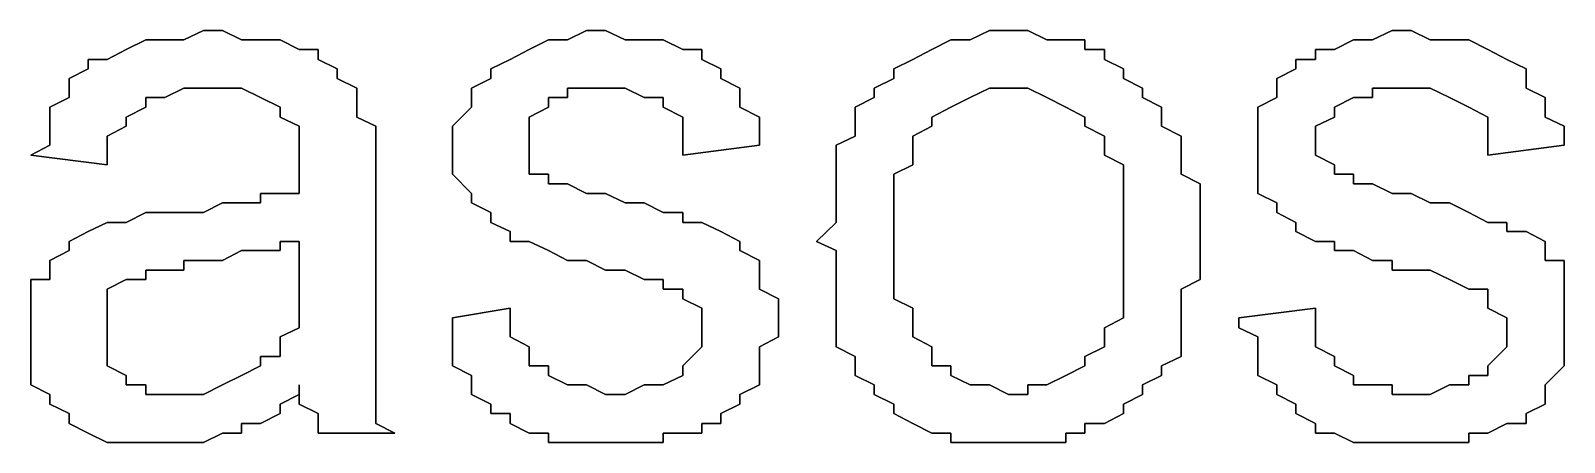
# Model space of a CAD drawing. Header units: metres. Extents: x 2.9 to 42.8, y 1.7 to 28.7.
# Drawn here: x 37.3768 to 37.659, y 18.5579 to 18.6337 of the extents above; entities that cross this region are included whole.
import ezdxf

# ---------------------------------------------------------------- set-up
doc = ezdxf.new("R2010")
doc.units = ezdxf.units.M
doc.layers.add('GRIS', color=8, linetype='Continuous')

msp = doc.modelspace()

# ---------------------------------------------------------------- linework, layer by layer
at = {"layer": 'GRIS', "lineweight": -3}
for points in [[(37.4086, 18.6337), (37.405, 18.632), (37.4086, 18.6337)], [(37.4121, 18.6337), (37.4086, 18.6337), (37.4121, 18.6337)], [(37.4156, 18.632), (37.4121, 18.6337), (37.4156, 18.632)], [(37.4791, 18.6337), (37.4756, 18.632), (37.4791, 18.6337)], [(37.4826, 18.6337), (37.4791, 18.6337), (37.4826, 18.6337)], [(37.4862, 18.632), (37.4826, 18.6337), (37.4862, 18.632)], [(37.5532, 18.6337), (37.5497, 18.632), (37.5532, 18.6337)], [(37.5567, 18.6337), (37.5532, 18.6337), (37.5567, 18.6337)], [(37.5603, 18.6337), (37.5567, 18.6337), (37.5603, 18.6337)], [(37.5638, 18.632), (37.5603, 18.6337), (37.5638, 18.632)], [(37.6273, 18.6337), (37.6237, 18.632), (37.6273, 18.6337)], [(37.6308, 18.6337), (37.6273, 18.6337), (37.6308, 18.6337)], [(37.6343, 18.632), (37.6308, 18.6337), (37.6343, 18.632)], [(37.398, 18.632), (37.3944, 18.6302), (37.398, 18.632)], [(37.4015, 18.632), (37.398, 18.632), (37.4015, 18.632)], [(37.405, 18.632), (37.4015, 18.632), (37.405, 18.632)], [(37.4191, 18.632), (37.4156, 18.632), (37.4191, 18.632)], [(37.4227, 18.632), (37.4191, 18.632), (37.4227, 18.632)], [(37.4262, 18.6302), (37.4227, 18.632), (37.4262, 18.6302)], [(37.4721, 18.632), (37.4685, 18.6302), (37.4721, 18.632)], [(37.4756, 18.632), (37.4721, 18.632), (37.4756, 18.632)], [(37.4897, 18.632), (37.4862, 18.632), (37.4897, 18.632)], [(37.4932, 18.632), (37.4897, 18.632), (37.4932, 18.632)], [(37.4968, 18.6302), (37.4932, 18.632), (37.4968, 18.6302)], [(37.5461, 18.632), (37.5426, 18.6302), (37.5461, 18.632)], [(37.5497, 18.632), (37.5461, 18.632), (37.5497, 18.632)], [(37.5673, 18.632), (37.5638, 18.632), (37.5673, 18.632)], [(37.5708, 18.632), (37.5673, 18.632), (37.5708, 18.632)], [(37.5708, 18.6302), (37.5708, 18.632), (37.5708, 18.6302)], [(37.6202, 18.632), (37.6167, 18.6302), (37.6202, 18.632)], [(37.6237, 18.632), (37.6202, 18.632), (37.6237, 18.632)], [(37.6379, 18.632), (37.6343, 18.632), (37.6379, 18.632)], [(37.6414, 18.632), (37.6379, 18.632), (37.6414, 18.632)], [(37.6449, 18.6302), (37.6414, 18.632), (37.6449, 18.6302)], [(37.3909, 18.6284), (37.3874, 18.6284), (37.3909, 18.6284)], [(37.3874, 18.6284), (37.3874, 18.6267), (37.3874, 18.6284)], [(37.3944, 18.6302), (37.3909, 18.6284), (37.3944, 18.6302)], [(37.4297, 18.6302), (37.4262, 18.6302), (37.4297, 18.6302)], [(37.4297, 18.6284), (37.4297, 18.6302), (37.4297, 18.6284)], [(37.4332, 18.6267), (37.4297, 18.6284), (37.4332, 18.6267)], [(37.465, 18.6284), (37.4615, 18.6267), (37.465, 18.6284)], [(37.4685, 18.6302), (37.465, 18.6284), (37.4685, 18.6302)], [(37.5003, 18.6302), (37.4968, 18.6302), (37.5003, 18.6302)], [(37.5003, 18.6284), (37.5003, 18.6302), (37.5003, 18.6284)], [(37.5038, 18.6267), (37.5003, 18.6284), (37.5038, 18.6267)], [(37.5391, 18.6284), (37.5356, 18.6267), (37.5391, 18.6284)], [(37.5426, 18.6302), (37.5391, 18.6284), (37.5426, 18.6302)], [(37.5744, 18.6302), (37.5708, 18.6302), (37.5744, 18.6302)], [(37.5744, 18.6284), (37.5744, 18.6302), (37.5744, 18.6284)], [(37.5779, 18.6267), (37.5744, 18.6284), (37.5779, 18.6267)], [(37.6132, 18.6284), (37.6096, 18.6284), (37.6132, 18.6284)], [(37.6096, 18.6284), (37.6096, 18.6267), (37.6096, 18.6284)], [(37.6167, 18.6302), (37.6132, 18.6302), (37.6167, 18.6302)], [(37.6132, 18.6302), (37.6132, 18.6284), (37.6132, 18.6302)], [(37.6484, 18.6284), (37.6449, 18.6302), (37.6484, 18.6284)], [(37.652, 18.6267), (37.6484, 18.6284), (37.652, 18.6267)], [(37.3874, 18.6267), (37.3839, 18.6249), (37.3874, 18.6267)], [(37.4332, 18.6249), (37.4332, 18.6267), (37.4332, 18.6249)], [(37.4615, 18.6267), (37.4615, 18.6249), (37.4615, 18.6267)], [(37.5038, 18.6249), (37.5038, 18.6267), (37.5038, 18.6249)], [(37.5356, 18.6267), (37.5356, 18.6249), (37.5356, 18.6267)], [(37.5779, 18.6249), (37.5779, 18.6267), (37.5779, 18.6249)], [(37.6096, 18.6267), (37.6061, 18.6249), (37.6096, 18.6267)], [(37.652, 18.6249), (37.652, 18.6267), (37.652, 18.6249)], [(37.3839, 18.6249), (37.3839, 18.6231), (37.3839, 18.6249)], [(37.3839, 18.6231), (37.3839, 18.6214), (37.3839, 18.6231)], [(37.4015, 18.6214), (37.405, 18.6231), (37.4015, 18.6214)], [(37.405, 18.6231), (37.4086, 18.6231), (37.405, 18.6231)], [(37.4086, 18.6231), (37.4121, 18.6231), (37.4086, 18.6231)], [(37.4121, 18.6231), (37.4156, 18.6231), (37.4121, 18.6231)], [(37.4156, 18.6231), (37.4191, 18.6214), (37.4156, 18.6231)], [(37.4368, 18.6231), (37.4332, 18.6249), (37.4368, 18.6231)], [(37.4368, 18.6214), (37.4368, 18.6231), (37.4368, 18.6214)], [(37.4615, 18.6249), (37.4579, 18.6231), (37.4615, 18.6249)], [(37.4579, 18.6231), (37.4579, 18.6214), (37.4579, 18.6231)], [(37.4756, 18.6214), (37.4756, 18.6231), (37.4756, 18.6214)], [(37.4756, 18.6231), (37.4791, 18.6231), (37.4756, 18.6231)], [(37.4791, 18.6231), (37.4826, 18.6231), (37.4791, 18.6231)], [(37.4826, 18.6231), (37.4862, 18.6231), (37.4826, 18.6231)], [(37.4862, 18.6231), (37.4897, 18.6214), (37.4862, 18.6231)], [(37.5073, 18.6231), (37.5038, 18.6249), (37.5073, 18.6231)], [(37.5073, 18.6214), (37.5073, 18.6231), (37.5073, 18.6214)], [(37.5356, 18.6249), (37.532, 18.6231), (37.5356, 18.6249)], [(37.532, 18.6231), (37.532, 18.6214), (37.532, 18.6231)], [(37.5497, 18.6214), (37.5532, 18.6231), (37.5497, 18.6214)], [(37.5532, 18.6231), (37.5567, 18.6231), (37.5532, 18.6231)], [(37.5567, 18.6231), (37.5603, 18.6231), (37.5567, 18.6231)], [(37.5603, 18.6231), (37.5638, 18.6214), (37.5603, 18.6231)], [(37.5814, 18.6231), (37.5779, 18.6249), (37.5814, 18.6231)], [(37.5814, 18.6214), (37.5814, 18.6231), (37.5814, 18.6214)], [(37.6061, 18.6249), (37.6061, 18.6231), (37.6061, 18.6249)], [(37.6061, 18.6231), (37.6061, 18.6214), (37.6061, 18.6231)], [(37.6237, 18.6214), (37.6237, 18.6231), (37.6237, 18.6214)], [(37.6237, 18.6231), (37.6273, 18.6231), (37.6237, 18.6231)], [(37.6273, 18.6231), (37.6308, 18.6231), (37.6273, 18.6231)], [(37.6308, 18.6231), (37.6343, 18.6231), (37.6308, 18.6231)], [(37.6343, 18.6231), (37.6379, 18.6214), (37.6343, 18.6231)], [(37.652, 18.6231), (37.652, 18.6249), (37.652, 18.6231)], [(37.6555, 18.6214), (37.652, 18.6231), (37.6555, 18.6214)], [(37.3839, 18.6214), (37.3803, 18.6196), (37.3839, 18.6214)], [(37.3803, 18.6196), (37.3803, 18.6178), (37.3803, 18.6196)], [(37.3944, 18.6178), (37.398, 18.6196), (37.3944, 18.6178)], [(37.398, 18.6196), (37.398, 18.6214), (37.398, 18.6196)], [(37.398, 18.6214), (37.4015, 18.6214), (37.398, 18.6214)], [(37.4191, 18.6214), (37.4227, 18.6196), (37.4191, 18.6214)], [(37.4227, 18.6196), (37.4227, 18.6178), (37.4227, 18.6196)], [(37.4368, 18.6196), (37.4368, 18.6214), (37.4368, 18.6196)], [(37.4368, 18.6178), (37.4368, 18.6196), (37.4368, 18.6178)], [(37.4579, 18.6196), (37.4544, 18.6161), (37.4579, 18.6196)], [(37.4579, 18.6214), (37.4579, 18.6196), (37.4579, 18.6214)], [(37.4685, 18.6178), (37.4721, 18.6196), (37.4685, 18.6178)], [(37.4721, 18.6196), (37.4721, 18.6214), (37.4721, 18.6196)], [(37.4721, 18.6214), (37.4756, 18.6214), (37.4721, 18.6214)], [(37.4897, 18.6214), (37.4932, 18.6214), (37.4897, 18.6214)], [(37.4932, 18.6214), (37.4932, 18.6196), (37.4932, 18.6214)], [(37.4932, 18.6196), (37.4968, 18.6178), (37.4932, 18.6196)], [(37.5073, 18.6196), (37.5073, 18.6214), (37.5073, 18.6196)], [(37.5109, 18.6178), (37.5073, 18.6196), (37.5109, 18.6178)], [(37.532, 18.6214), (37.5285, 18.6196), (37.532, 18.6214)], [(37.5285, 18.6196), (37.5285, 18.6178), (37.5285, 18.6196)], [(37.5426, 18.6178), (37.5461, 18.6196), (37.5426, 18.6178)], [(37.5461, 18.6196), (37.5497, 18.6214), (37.5461, 18.6196)], [(37.5638, 18.6214), (37.5673, 18.6196), (37.5638, 18.6214)], [(37.5673, 18.6196), (37.5708, 18.6178), (37.5673, 18.6196)], [(37.5849, 18.6196), (37.5814, 18.6214), (37.5849, 18.6196)], [(37.5849, 18.6178), (37.5849, 18.6196), (37.5849, 18.6178)], [(37.6061, 18.6214), (37.6026, 18.6196), (37.6061, 18.6214)], [(37.6026, 18.6196), (37.6026, 18.6161), (37.6026, 18.6196)], [(37.6167, 18.6196), (37.6202, 18.6214), (37.6167, 18.6196)], [(37.6167, 18.6178), (37.6167, 18.6196), (37.6167, 18.6178)], [(37.6202, 18.6214), (37.6237, 18.6214), (37.6202, 18.6214)], [(37.6379, 18.6214), (37.6414, 18.6196), (37.6379, 18.6214)], [(37.6414, 18.6196), (37.6449, 18.6178), (37.6414, 18.6196)], [(37.6555, 18.6196), (37.6555, 18.6214), (37.6555, 18.6196)], [(37.6555, 18.6178), (37.6555, 18.6196), (37.6555, 18.6178)], [(37.3803, 18.6178), (37.3803, 18.6161), (37.3803, 18.6178)], [(37.3944, 18.6161), (37.3944, 18.6178), (37.3944, 18.6161)], [(37.4227, 18.6178), (37.4262, 18.6161), (37.4227, 18.6178)], [(37.4403, 18.6161), (37.4368, 18.6178), (37.4403, 18.6161)], [(37.4685, 18.6161), (37.4685, 18.6178), (37.4685, 18.6161)], [(37.4968, 18.6178), (37.4968, 18.6161), (37.4968, 18.6178)], [(37.5109, 18.6161), (37.5109, 18.6178), (37.5109, 18.6161)], [(37.5285, 18.6178), (37.5285, 18.6161), (37.5285, 18.6178)], [(37.5426, 18.6161), (37.5426, 18.6178), (37.5426, 18.6161)], [(37.5708, 18.6178), (37.5708, 18.6161), (37.5708, 18.6178)], [(37.5849, 18.6161), (37.5849, 18.6178), (37.5849, 18.6161)], [(37.6132, 18.6161), (37.6167, 18.6178), (37.6132, 18.6161)], [(37.6449, 18.6178), (37.6449, 18.6161), (37.6449, 18.6178)], [(37.659, 18.6161), (37.6555, 18.6178), (37.659, 18.6161)], [(37.3803, 18.6161), (37.3803, 18.6126), (37.3803, 18.6161)], [(37.3909, 18.6143), (37.3944, 18.6161), (37.3909, 18.6143)], [(37.3909, 18.6126), (37.3909, 18.6143), (37.3909, 18.6126)], [(37.4262, 18.6161), (37.4262, 18.6143), (37.4262, 18.6161)], [(37.4262, 18.6143), (37.4262, 18.6108), (37.4262, 18.6143)], [(37.4403, 18.6126), (37.4403, 18.6161), (37.4403, 18.6126)], [(37.4544, 18.6161), (37.4544, 18.6143), (37.4544, 18.6161)], [(37.4544, 18.6143), (37.4544, 18.6126), (37.4544, 18.6143)], [(37.4685, 18.6143), (37.4685, 18.6161), (37.4685, 18.6143)], [(37.4685, 18.6108), (37.4685, 18.6143), (37.4685, 18.6108)], [(37.4968, 18.6161), (37.4968, 18.6143), (37.4968, 18.6161)], [(37.4968, 18.6143), (37.4968, 18.6108), (37.4968, 18.6143)], [(37.5109, 18.6126), (37.5109, 18.6161), (37.5109, 18.6126)], [(37.5285, 18.6143), (37.525, 18.6126), (37.5285, 18.6143)], [(37.5285, 18.6161), (37.5285, 18.6143), (37.5285, 18.6161)], [(37.5391, 18.6143), (37.5426, 18.6161), (37.5391, 18.6143)], [(37.5391, 18.6126), (37.5391, 18.6143), (37.5391, 18.6126)], [(37.5708, 18.6161), (37.5744, 18.6143), (37.5708, 18.6161)], [(37.5744, 18.6143), (37.5744, 18.6126), (37.5744, 18.6143)], [(37.5885, 18.6143), (37.5849, 18.6161), (37.5885, 18.6143)], [(37.5885, 18.6126), (37.5885, 18.6143), (37.5885, 18.6126)], [(37.6026, 18.6161), (37.6026, 18.6143), (37.6026, 18.6161)], [(37.6026, 18.6143), (37.6026, 18.6126), (37.6026, 18.6143)], [(37.6132, 18.6143), (37.6132, 18.6161), (37.6132, 18.6143)], [(37.6132, 18.6108), (37.6132, 18.6143), (37.6132, 18.6108)], [(37.6449, 18.6161), (37.6449, 18.6143), (37.6449, 18.6161)], [(37.6449, 18.6143), (37.6449, 18.6108), (37.6449, 18.6143)], [(37.659, 18.6126), (37.659, 18.6161), (37.659, 18.6126)], [(37.3803, 18.6126), (37.3768, 18.6108), (37.3803, 18.6126)], [(37.3909, 18.6108), (37.3909, 18.6126), (37.3909, 18.6108)], [(37.4403, 18.6108), (37.4403, 18.6126), (37.4403, 18.6108)], [(37.4544, 18.6126), (37.4544, 18.6108), (37.4544, 18.6126)], [(37.4968, 18.6108), (37.5109, 18.6126), (37.4968, 18.6108)], [(37.525, 18.6126), (37.525, 18.6108), (37.525, 18.6126)], [(37.5391, 18.6108), (37.5391, 18.6126), (37.5391, 18.6108)], [(37.5744, 18.6126), (37.5744, 18.6108), (37.5744, 18.6126)], [(37.5885, 18.609), (37.5885, 18.6126), (37.5885, 18.609)], [(37.6026, 18.6126), (37.6026, 18.6108), (37.6026, 18.6126)], [(37.6449, 18.6108), (37.659, 18.6126), (37.6449, 18.6108)], [(37.3768, 18.6108), (37.3909, 18.609), (37.3768, 18.6108)], [(37.3909, 18.609), (37.3909, 18.6108), (37.3909, 18.609)], [(37.4262, 18.6108), (37.4262, 18.6073), (37.4262, 18.6108)], [(37.4403, 18.6073), (37.4403, 18.6108), (37.4403, 18.6073)], [(37.4544, 18.6108), (37.4544, 18.609), (37.4544, 18.6108)], [(37.4544, 18.609), (37.4544, 18.6073), (37.4544, 18.609)], [(37.4685, 18.609), (37.4685, 18.6108), (37.4685, 18.609)], [(37.4685, 18.6073), (37.4685, 18.609), (37.4685, 18.6073)], [(37.525, 18.6108), (37.525, 18.609), (37.525, 18.6108)], [(37.525, 18.609), (37.525, 18.6055), (37.525, 18.609)], [(37.5356, 18.6073), (37.5391, 18.609), (37.5356, 18.6073)], [(37.5391, 18.609), (37.5391, 18.6108), (37.5391, 18.609)], [(37.5744, 18.6108), (37.5779, 18.609), (37.5744, 18.6108)], [(37.5779, 18.609), (37.5779, 18.6055), (37.5779, 18.609)], [(37.5885, 18.6073), (37.5885, 18.609), (37.5885, 18.6073)], [(37.6026, 18.6108), (37.6026, 18.609), (37.6026, 18.6108)], [(37.6026, 18.609), (37.6026, 18.6073), (37.6026, 18.609)], [(37.6167, 18.609), (37.6132, 18.6108), (37.6167, 18.609)], [(37.6167, 18.6073), (37.6167, 18.609), (37.6167, 18.6073)], [(37.4262, 18.6073), (37.4262, 18.6055), (37.4262, 18.6073)], [(37.4262, 18.6055), (37.4262, 18.6037), (37.4262, 18.6055)], [(37.4403, 18.6055), (37.4403, 18.6073), (37.4403, 18.6055)], [(37.4403, 18.5896), (37.4403, 18.6055), (37.4403, 18.5896)], [(37.4544, 18.6073), (37.4579, 18.6037), (37.4544, 18.6073)], [(37.4721, 18.6073), (37.4685, 18.6073), (37.4721, 18.6073)], [(37.4721, 18.6055), (37.4721, 18.6073), (37.4721, 18.6055)], [(37.4756, 18.6055), (37.4721, 18.6055), (37.4756, 18.6055)], [(37.4791, 18.6037), (37.4756, 18.6055), (37.4791, 18.6037)], [(37.525, 18.6055), (37.525, 18.6037), (37.525, 18.6055)], [(37.5356, 18.6037), (37.5356, 18.6073), (37.5356, 18.6037)], [(37.5779, 18.6055), (37.5779, 18.6037), (37.5779, 18.6055)], [(37.592, 18.6055), (37.5885, 18.6073), (37.592, 18.6055)], [(37.592, 18.602), (37.592, 18.6055), (37.592, 18.602)], [(37.6026, 18.6073), (37.6026, 18.6037), (37.6026, 18.6073)], [(37.6202, 18.6073), (37.6167, 18.6073), (37.6202, 18.6073)], [(37.6202, 18.6055), (37.6202, 18.6073), (37.6202, 18.6055)], [(37.6237, 18.6055), (37.6202, 18.6055), (37.6237, 18.6055)], [(37.6273, 18.6037), (37.6237, 18.6055), (37.6273, 18.6037)], [(37.4227, 18.6037), (37.4191, 18.6037), (37.4227, 18.6037)], [(37.4191, 18.6037), (37.4191, 18.602), (37.4191, 18.6037)], [(37.4262, 18.6037), (37.4227, 18.6037), (37.4262, 18.6037)], [(37.4579, 18.6037), (37.4579, 18.602), (37.4579, 18.6037)], [(37.4826, 18.6037), (37.4791, 18.6037), (37.4826, 18.6037)], [(37.4862, 18.602), (37.4826, 18.6037), (37.4862, 18.602)], [(37.525, 18.6037), (37.525, 18.6002), (37.525, 18.6037)], [(37.5356, 18.602), (37.5356, 18.6037), (37.5356, 18.602)], [(37.5779, 18.6037), (37.5779, 18.602), (37.5779, 18.6037)], [(37.6026, 18.6037), (37.6061, 18.602), (37.6026, 18.6037)], [(37.6308, 18.6037), (37.6273, 18.6037), (37.6308, 18.6037)], [(37.6343, 18.602), (37.6308, 18.6037), (37.6343, 18.602)], [(37.398, 18.6002), (37.3944, 18.5984), (37.398, 18.6002)], [(37.4015, 18.6002), (37.398, 18.6002), (37.4015, 18.6002)], [(37.405, 18.6002), (37.4015, 18.6002), (37.405, 18.6002)], [(37.4086, 18.6002), (37.405, 18.6002), (37.4086, 18.6002)], [(37.4121, 18.602), (37.4086, 18.6002), (37.4121, 18.602)], [(37.4156, 18.602), (37.4121, 18.602), (37.4156, 18.602)], [(37.4191, 18.602), (37.4156, 18.602), (37.4191, 18.602)], [(37.4579, 18.602), (37.4615, 18.6002), (37.4579, 18.602)], [(37.4615, 18.6002), (37.4615, 18.5984), (37.4615, 18.6002)], [(37.4897, 18.602), (37.4862, 18.602), (37.4897, 18.602)], [(37.4932, 18.6002), (37.4897, 18.602), (37.4932, 18.6002)], [(37.4968, 18.6002), (37.4932, 18.6002), (37.4968, 18.6002)], [(37.4968, 18.5984), (37.4968, 18.6002), (37.4968, 18.5984)], [(37.525, 18.6002), (37.525, 18.5984), (37.525, 18.6002)], [(37.5356, 18.5984), (37.5356, 18.602), (37.5356, 18.5984)], [(37.5779, 18.602), (37.5779, 18.5984), (37.5779, 18.602)], [(37.592, 18.6002), (37.592, 18.602), (37.592, 18.6002)], [(37.592, 18.5967), (37.592, 18.6002), (37.592, 18.5967)], [(37.6061, 18.602), (37.6061, 18.6002), (37.6061, 18.602)], [(37.6061, 18.6002), (37.6096, 18.5984), (37.6061, 18.6002)], [(37.6379, 18.602), (37.6343, 18.602), (37.6379, 18.602)], [(37.6414, 18.6002), (37.6379, 18.602), (37.6414, 18.6002)], [(37.6449, 18.5984), (37.6414, 18.6002), (37.6449, 18.5984)], [(37.3909, 18.5984), (37.3874, 18.5967), (37.3909, 18.5984)], [(37.3944, 18.5984), (37.3909, 18.5984), (37.3944, 18.5984)], [(37.4615, 18.5984), (37.465, 18.5967), (37.4615, 18.5984)], [(37.5003, 18.5984), (37.4968, 18.5984), (37.5003, 18.5984)], [(37.5038, 18.5967), (37.5003, 18.5984), (37.5038, 18.5967)], [(37.525, 18.5984), (37.5214, 18.5949), (37.525, 18.5984)], [(37.5356, 18.5967), (37.5356, 18.5984), (37.5356, 18.5967)], [(37.5779, 18.5984), (37.5779, 18.5949), (37.5779, 18.5984)], [(37.6096, 18.5984), (37.6096, 18.5967), (37.6096, 18.5984)], [(37.6484, 18.5984), (37.6449, 18.5984), (37.6484, 18.5984)], [(37.6484, 18.5967), (37.6484, 18.5984), (37.6484, 18.5967)], [(37.3874, 18.5967), (37.3839, 18.5949), (37.3874, 18.5967)], [(37.3839, 18.5949), (37.3839, 18.5932), (37.3839, 18.5949)], [(37.4227, 18.5932), (37.4227, 18.5949), (37.4227, 18.5932)], [(37.4227, 18.5949), (37.4262, 18.5949), (37.4227, 18.5949)], [(37.4262, 18.5949), (37.4262, 18.5914), (37.4262, 18.5949)], [(37.465, 18.5967), (37.465, 18.5949), (37.465, 18.5967)], [(37.465, 18.5949), (37.4685, 18.5949), (37.465, 18.5949)], [(37.4685, 18.5949), (37.4721, 18.5932), (37.4685, 18.5949)], [(37.5073, 18.5949), (37.5038, 18.5967), (37.5073, 18.5949)], [(37.5073, 18.5932), (37.5073, 18.5949), (37.5073, 18.5932)], [(37.5214, 18.5949), (37.525, 18.5932), (37.5214, 18.5949)], [(37.5356, 18.5949), (37.5356, 18.5967), (37.5356, 18.5949)], [(37.5356, 18.5932), (37.5356, 18.5949), (37.5356, 18.5932)], [(37.5779, 18.5949), (37.5779, 18.5914), (37.5779, 18.5949)], [(37.592, 18.5932), (37.592, 18.5967), (37.592, 18.5932)], [(37.6096, 18.5967), (37.6132, 18.5949), (37.6096, 18.5967)], [(37.6132, 18.5949), (37.6167, 18.5949), (37.6132, 18.5949)], [(37.6167, 18.5949), (37.6167, 18.5932), (37.6167, 18.5949)], [(37.652, 18.5967), (37.6484, 18.5967), (37.652, 18.5967)], [(37.6555, 18.5949), (37.652, 18.5967), (37.6555, 18.5949)], [(37.6555, 18.5932), (37.6555, 18.5949), (37.6555, 18.5932)], [(37.3839, 18.5932), (37.3803, 18.5914), (37.3839, 18.5932)], [(37.3803, 18.5914), (37.3803, 18.5896), (37.3803, 18.5914)], [(37.405, 18.5896), (37.405, 18.5914), (37.405, 18.5896)], [(37.405, 18.5914), (37.4086, 18.5914), (37.405, 18.5914)], [(37.4086, 18.5914), (37.4121, 18.5914), (37.4086, 18.5914)], [(37.4121, 18.5914), (37.4156, 18.5932), (37.4121, 18.5914)], [(37.4156, 18.5932), (37.4191, 18.5932), (37.4156, 18.5932)], [(37.4191, 18.5932), (37.4227, 18.5932), (37.4191, 18.5932)], [(37.4262, 18.5914), (37.4262, 18.5896), (37.4262, 18.5914)], [(37.4721, 18.5932), (37.4756, 18.5914), (37.4721, 18.5932)], [(37.4756, 18.5914), (37.4791, 18.5914), (37.4756, 18.5914)], [(37.4791, 18.5914), (37.4826, 18.5896), (37.4791, 18.5914)], [(37.5109, 18.5914), (37.5073, 18.5932), (37.5109, 18.5914)], [(37.5109, 18.5896), (37.5109, 18.5914), (37.5109, 18.5896)], [(37.525, 18.5932), (37.525, 18.5896), (37.525, 18.5932)], [(37.5356, 18.5896), (37.5356, 18.5932), (37.5356, 18.5896)], [(37.5779, 18.5914), (37.5779, 18.5879), (37.5779, 18.5914)], [(37.592, 18.5914), (37.592, 18.5932), (37.592, 18.5914)], [(37.592, 18.5879), (37.592, 18.5914), (37.592, 18.5879)], [(37.6167, 18.5932), (37.6202, 18.5932), (37.6167, 18.5932)], [(37.6202, 18.5932), (37.6237, 18.5914), (37.6202, 18.5932)], [(37.6237, 18.5914), (37.6273, 18.5914), (37.6237, 18.5914)], [(37.6273, 18.5914), (37.6273, 18.5896), (37.6273, 18.5914)], [(37.6555, 18.5914), (37.6555, 18.5932), (37.6555, 18.5914)], [(37.659, 18.5914), (37.6555, 18.5914), (37.659, 18.5914)], [(37.659, 18.5896), (37.659, 18.5914), (37.659, 18.5896)], [(37.3803, 18.5896), (37.3803, 18.5879), (37.3803, 18.5896)], [(37.398, 18.5879), (37.398, 18.5896), (37.398, 18.5879)], [(37.398, 18.5896), (37.4015, 18.5896), (37.398, 18.5896)], [(37.4015, 18.5896), (37.405, 18.5896), (37.4015, 18.5896)], [(37.4262, 18.5896), (37.4262, 18.5879), (37.4262, 18.5896)], [(37.4403, 18.5861), (37.4403, 18.5896), (37.4403, 18.5861)], [(37.4826, 18.5896), (37.4862, 18.5896), (37.4826, 18.5896)], [(37.4862, 18.5896), (37.4897, 18.5879), (37.4862, 18.5896)], [(37.5109, 18.5861), (37.5109, 18.5896), (37.5109, 18.5861)], [(37.525, 18.5896), (37.525, 18.5879), (37.525, 18.5896)], [(37.5356, 18.5861), (37.5356, 18.5896), (37.5356, 18.5861)], [(37.6273, 18.5896), (37.6308, 18.5896), (37.6273, 18.5896)], [(37.6308, 18.5896), (37.6343, 18.5896), (37.6308, 18.5896)], [(37.6343, 18.5896), (37.6379, 18.5879), (37.6343, 18.5896)], [(37.659, 18.5861), (37.659, 18.5896), (37.659, 18.5861)], [(37.3803, 18.5879), (37.3768, 18.5879), (37.3803, 18.5879)], [(37.3768, 18.5879), (37.3768, 18.5843), (37.3768, 18.5879)], [(37.3909, 18.5861), (37.3944, 18.5879), (37.3909, 18.5861)], [(37.3909, 18.5843), (37.3909, 18.5861), (37.3909, 18.5843)], [(37.3944, 18.5879), (37.398, 18.5879), (37.3944, 18.5879)], [(37.4262, 18.5879), (37.4262, 18.5843), (37.4262, 18.5879)], [(37.4403, 18.5826), (37.4403, 18.5861), (37.4403, 18.5826)], [(37.4897, 18.5879), (37.4932, 18.5879), (37.4897, 18.5879)], [(37.4932, 18.5879), (37.4932, 18.5861), (37.4932, 18.5879)], [(37.4932, 18.5861), (37.4968, 18.5861), (37.4932, 18.5861)], [(37.4968, 18.5861), (37.4968, 18.5843), (37.4968, 18.5861)], [(37.5144, 18.5843), (37.5109, 18.5861), (37.5144, 18.5843)], [(37.525, 18.5879), (37.525, 18.5843), (37.525, 18.5879)], [(37.5356, 18.5843), (37.5356, 18.5861), (37.5356, 18.5843)], [(37.5779, 18.5879), (37.5779, 18.5861), (37.5779, 18.5879)], [(37.5779, 18.5861), (37.5779, 18.5843), (37.5779, 18.5861)], [(37.5885, 18.5861), (37.592, 18.5879), (37.5885, 18.5861)], [(37.5885, 18.5826), (37.5885, 18.5861), (37.5885, 18.5826)], [(37.6379, 18.5879), (37.6414, 18.5861), (37.6379, 18.5879)], [(37.6414, 18.5861), (37.6449, 18.5861), (37.6414, 18.5861)], [(37.6449, 18.5861), (37.6449, 18.5843), (37.6449, 18.5861)], [(37.659, 18.5843), (37.659, 18.5861), (37.659, 18.5843)], [(37.3768, 18.5843), (37.3768, 18.5826), (37.3768, 18.5843)], [(37.3909, 18.5826), (37.3909, 18.5843), (37.3909, 18.5826)], [(37.4262, 18.5843), (37.4262, 18.5826), (37.4262, 18.5843)], [(37.4968, 18.5843), (37.5003, 18.5826), (37.4968, 18.5843)], [(37.5144, 18.5826), (37.5144, 18.5843), (37.5144, 18.5826)], [(37.525, 18.5843), (37.525, 18.5826), (37.525, 18.5843)], [(37.5391, 18.5826), (37.5356, 18.5843), (37.5391, 18.5826)], [(37.5779, 18.5843), (37.5779, 18.5808), (37.5779, 18.5843)], [(37.6449, 18.5843), (37.6449, 18.5826), (37.6449, 18.5843)], [(37.659, 18.5826), (37.659, 18.5843), (37.659, 18.5826)], [(37.3768, 18.5826), (37.3768, 18.5808), (37.3768, 18.5826)], [(37.3768, 18.5808), (37.3768, 18.5773), (37.3768, 18.5808)], [(37.3909, 18.579), (37.3909, 18.5826), (37.3909, 18.579)], [(37.4262, 18.5826), (37.4262, 18.5808), (37.4262, 18.5826)], [(37.4262, 18.5808), (37.4262, 18.579), (37.4262, 18.5808)], [(37.4403, 18.579), (37.4403, 18.5826), (37.4403, 18.579)], [(37.465, 18.5826), (37.4544, 18.5808), (37.465, 18.5826)], [(37.4544, 18.5808), (37.4544, 18.579), (37.4544, 18.5808)], [(37.465, 18.5808), (37.465, 18.5826), (37.465, 18.5808)], [(37.465, 18.5773), (37.465, 18.5808), (37.465, 18.5773)], [(37.5003, 18.5826), (37.5003, 18.5808), (37.5003, 18.5826)], [(37.5003, 18.5808), (37.5003, 18.579), (37.5003, 18.5808)], [(37.5144, 18.5808), (37.5144, 18.5826), (37.5144, 18.5808)], [(37.5144, 18.5773), (37.5144, 18.5808), (37.5144, 18.5773)], [(37.525, 18.5826), (37.525, 18.5808), (37.525, 18.5826)], [(37.525, 18.5808), (37.525, 18.5773), (37.525, 18.5808)], [(37.5391, 18.5808), (37.5391, 18.5826), (37.5391, 18.5808)], [(37.5391, 18.579), (37.5391, 18.5808), (37.5391, 18.579)], [(37.5779, 18.5808), (37.5744, 18.579), (37.5779, 18.5808)], [(37.5885, 18.5808), (37.5885, 18.5826), (37.5885, 18.5808)], [(37.5885, 18.579), (37.5885, 18.5808), (37.5885, 18.579)], [(37.6132, 18.5826), (37.5991, 18.5808), (37.6132, 18.5826)], [(37.5991, 18.5808), (37.5991, 18.579), (37.5991, 18.5808)], [(37.6132, 18.5808), (37.6132, 18.5826), (37.6132, 18.5808)], [(37.6132, 18.5773), (37.6132, 18.5808), (37.6132, 18.5773)], [(37.6449, 18.5826), (37.6484, 18.5808), (37.6449, 18.5826)], [(37.6484, 18.5808), (37.6484, 18.579), (37.6484, 18.5808)], [(37.659, 18.5808), (37.659, 18.5826), (37.659, 18.5808)], [(37.659, 18.5773), (37.659, 18.5808), (37.659, 18.5773)], [(37.3768, 18.5773), (37.3768, 18.5755), (37.3768, 18.5773)], [(37.3909, 18.5755), (37.3909, 18.579), (37.3909, 18.5755)], [(37.4262, 18.579), (37.4227, 18.5773), (37.4262, 18.579)], [(37.4227, 18.5773), (37.4227, 18.5737), (37.4227, 18.5773)], [(37.4403, 18.5773), (37.4403, 18.579), (37.4403, 18.5773)], [(37.4403, 18.5737), (37.4403, 18.5773), (37.4403, 18.5737)], [(37.4544, 18.579), (37.4544, 18.5773), (37.4544, 18.579)], [(37.4544, 18.5773), (37.4544, 18.5737), (37.4544, 18.5773)], [(37.4685, 18.5755), (37.465, 18.5773), (37.4685, 18.5755)], [(37.5003, 18.579), (37.5003, 18.5773), (37.5003, 18.579)], [(37.5003, 18.5773), (37.5003, 18.5755), (37.5003, 18.5773)], [(37.5109, 18.5755), (37.5144, 18.5773), (37.5109, 18.5755)], [(37.525, 18.5773), (37.525, 18.5755), (37.525, 18.5773)], [(37.5391, 18.5773), (37.5391, 18.579), (37.5391, 18.5773)], [(37.5426, 18.5755), (37.5391, 18.5773), (37.5426, 18.5755)], [(37.5744, 18.579), (37.5744, 18.5773), (37.5744, 18.579)], [(37.5744, 18.5773), (37.5744, 18.5755), (37.5744, 18.5773)], [(37.5885, 18.5773), (37.5885, 18.579), (37.5885, 18.5773)], [(37.5885, 18.5755), (37.5885, 18.5773), (37.5885, 18.5755)], [(37.5991, 18.579), (37.6026, 18.5773), (37.5991, 18.579)], [(37.6026, 18.5773), (37.6026, 18.5737), (37.6026, 18.5773)], [(37.6132, 18.5755), (37.6132, 18.5773), (37.6132, 18.5755)], [(37.6484, 18.579), (37.6484, 18.5773), (37.6484, 18.579)], [(37.6484, 18.5773), (37.6484, 18.5755), (37.6484, 18.5773)], [(37.659, 18.5755), (37.659, 18.5773), (37.659, 18.5755)], [(37.3768, 18.5755), (37.3768, 18.5737), (37.3768, 18.5755)], [(37.3909, 18.5737), (37.3909, 18.5755), (37.3909, 18.5737)], [(37.4685, 18.5737), (37.4685, 18.5755), (37.4685, 18.5737)], [(37.5003, 18.5755), (37.4968, 18.572), (37.5003, 18.5755)], [(37.5109, 18.5737), (37.5109, 18.5755), (37.5109, 18.5737)], [(37.525, 18.5755), (37.5285, 18.5737), (37.525, 18.5755)], [(37.5426, 18.5737), (37.5426, 18.5755), (37.5426, 18.5737)], [(37.5744, 18.5755), (37.5708, 18.5737), (37.5744, 18.5755)], [(37.5885, 18.5737), (37.5885, 18.5755), (37.5885, 18.5737)], [(37.6167, 18.5737), (37.6132, 18.5755), (37.6167, 18.5737)], [(37.6484, 18.5755), (37.6449, 18.572), (37.6484, 18.5755)], [(37.659, 18.5737), (37.659, 18.5755), (37.659, 18.5737)], [(37.3768, 18.5737), (37.3768, 18.5702), (37.3768, 18.5737)], [(37.3909, 18.572), (37.3909, 18.5737), (37.3909, 18.572)], [(37.3944, 18.5702), (37.3909, 18.572), (37.3944, 18.5702)], [(37.4191, 18.572), (37.4156, 18.5702), (37.4191, 18.572)], [(37.4227, 18.5737), (37.4191, 18.5737), (37.4227, 18.5737)], [(37.4191, 18.5737), (37.4191, 18.572), (37.4191, 18.5737)], [(37.4403, 18.572), (37.4403, 18.5737), (37.4403, 18.572)], [(37.4403, 18.5702), (37.4403, 18.572), (37.4403, 18.5702)], [(37.4544, 18.5737), (37.4544, 18.572), (37.4544, 18.5737)], [(37.4544, 18.572), (37.4579, 18.5702), (37.4544, 18.572)], [(37.4685, 18.572), (37.4685, 18.5737), (37.4685, 18.572)], [(37.4721, 18.572), (37.4685, 18.572), (37.4721, 18.572)], [(37.4721, 18.5702), (37.4721, 18.572), (37.4721, 18.5702)], [(37.4968, 18.572), (37.4968, 18.5702), (37.4968, 18.572)], [(37.5109, 18.572), (37.5109, 18.5737), (37.5109, 18.572)], [(37.5109, 18.5685), (37.5109, 18.572), (37.5109, 18.5685)], [(37.5285, 18.5737), (37.5285, 18.572), (37.5285, 18.5737)], [(37.5285, 18.572), (37.5285, 18.5702), (37.5285, 18.572)], [(37.5426, 18.572), (37.5426, 18.5737), (37.5426, 18.572)], [(37.5461, 18.572), (37.5426, 18.572), (37.5461, 18.572)], [(37.5461, 18.5702), (37.5461, 18.572), (37.5461, 18.5702)], [(37.5708, 18.572), (37.5673, 18.5702), (37.5708, 18.572)], [(37.5708, 18.5737), (37.5708, 18.572), (37.5708, 18.5737)], [(37.5849, 18.572), (37.5885, 18.5737), (37.5849, 18.572)], [(37.5849, 18.5702), (37.5849, 18.572), (37.5849, 18.5702)], [(37.6026, 18.5737), (37.6026, 18.572), (37.6026, 18.5737)], [(37.6026, 18.572), (37.6026, 18.5702), (37.6026, 18.572)], [(37.6167, 18.572), (37.6167, 18.5737), (37.6167, 18.572)], [(37.6202, 18.5702), (37.6167, 18.572), (37.6202, 18.5702)], [(37.6449, 18.572), (37.6449, 18.5702), (37.6449, 18.572)], [(37.6555, 18.5685), (37.659, 18.572), (37.6555, 18.5685)], [(37.659, 18.572), (37.659, 18.5737), (37.659, 18.572)], [(37.3768, 18.5702), (37.3768, 18.5685), (37.3768, 18.5702)], [(37.3944, 18.5685), (37.3944, 18.5702), (37.3944, 18.5685)], [(37.4156, 18.5702), (37.4121, 18.5685), (37.4156, 18.5702)], [(37.4403, 18.5685), (37.4403, 18.5702), (37.4403, 18.5685)], [(37.4579, 18.5702), (37.4579, 18.5685), (37.4579, 18.5702)], [(37.4756, 18.5685), (37.4721, 18.5702), (37.4756, 18.5685)], [(37.4968, 18.5702), (37.4932, 18.5685), (37.4968, 18.5702)], [(37.5285, 18.5702), (37.532, 18.5685), (37.5285, 18.5702)], [(37.5497, 18.5685), (37.5461, 18.5702), (37.5497, 18.5685)], [(37.5673, 18.5702), (37.5638, 18.5685), (37.5673, 18.5702)], [(37.5814, 18.5685), (37.5849, 18.5702), (37.5814, 18.5685)], [(37.6026, 18.5702), (37.6061, 18.5685), (37.6026, 18.5702)], [(37.6202, 18.5685), (37.6202, 18.5702), (37.6202, 18.5685)], [(37.6449, 18.5702), (37.6414, 18.5702), (37.6449, 18.5702)], [(37.6414, 18.5702), (37.6414, 18.5685), (37.6414, 18.5702)], [(37.3768, 18.5685), (37.3803, 18.5667), (37.3768, 18.5685)], [(37.3803, 18.5667), (37.3803, 18.5649), (37.3803, 18.5667)], [(37.398, 18.5685), (37.3944, 18.5685), (37.398, 18.5685)], [(37.398, 18.5667), (37.398, 18.5685), (37.398, 18.5667)], [(37.4015, 18.5667), (37.398, 18.5667), (37.4015, 18.5667)], [(37.405, 18.5667), (37.4015, 18.5667), (37.405, 18.5667)], [(37.4086, 18.5667), (37.405, 18.5667), (37.4086, 18.5667)], [(37.4121, 18.5685), (37.4086, 18.5667), (37.4121, 18.5685)], [(37.4227, 18.5649), (37.4262, 18.5667), (37.4227, 18.5649)], [(37.4262, 18.5685), (37.4262, 18.5649), (37.4262, 18.5685)], [(37.4262, 18.5667), (37.4262, 18.5685), (37.4262, 18.5667)], [(37.4403, 18.5649), (37.4403, 18.5685), (37.4403, 18.5649)], [(37.4579, 18.5685), (37.4579, 18.5667), (37.4579, 18.5685)], [(37.4579, 18.5667), (37.4615, 18.5649), (37.4579, 18.5667)], [(37.4791, 18.5685), (37.4756, 18.5685), (37.4791, 18.5685)], [(37.4826, 18.5667), (37.4791, 18.5685), (37.4826, 18.5667)], [(37.4862, 18.5667), (37.4826, 18.5667), (37.4862, 18.5667)], [(37.4897, 18.5685), (37.4862, 18.5667), (37.4897, 18.5685)], [(37.4932, 18.5685), (37.4897, 18.5685), (37.4932, 18.5685)], [(37.5073, 18.5667), (37.5109, 18.5685), (37.5073, 18.5667)], [(37.5073, 18.5649), (37.5073, 18.5667), (37.5073, 18.5649)], [(37.532, 18.5685), (37.532, 18.5667), (37.532, 18.5685)], [(37.532, 18.5667), (37.5356, 18.5649), (37.532, 18.5667)], [(37.5532, 18.5685), (37.5497, 18.5685), (37.5532, 18.5685)], [(37.5567, 18.5667), (37.5532, 18.5685), (37.5567, 18.5667)], [(37.5603, 18.5667), (37.5567, 18.5667), (37.5603, 18.5667)], [(37.5638, 18.5685), (37.5603, 18.5685), (37.5638, 18.5685)], [(37.5603, 18.5685), (37.5603, 18.5667), (37.5603, 18.5685)], [(37.5779, 18.5649), (37.5814, 18.5667), (37.5779, 18.5649)], [(37.5814, 18.5667), (37.5814, 18.5685), (37.5814, 18.5667)], [(37.6061, 18.5685), (37.6061, 18.5667), (37.6061, 18.5685)], [(37.6061, 18.5667), (37.6096, 18.5649), (37.6061, 18.5667)], [(37.6237, 18.5685), (37.6202, 18.5685), (37.6237, 18.5685)], [(37.6273, 18.5685), (37.6237, 18.5685), (37.6273, 18.5685)], [(37.6273, 18.5667), (37.6273, 18.5685), (37.6273, 18.5667)], [(37.6308, 18.5667), (37.6273, 18.5667), (37.6308, 18.5667)], [(37.6343, 18.5667), (37.6308, 18.5667), (37.6343, 18.5667)], [(37.6379, 18.5685), (37.6343, 18.5667), (37.6379, 18.5685)], [(37.6414, 18.5685), (37.6379, 18.5685), (37.6414, 18.5685)], [(37.6555, 18.5667), (37.6555, 18.5685), (37.6555, 18.5667)], [(37.6555, 18.5649), (37.6555, 18.5667), (37.6555, 18.5649)], [(37.3803, 18.5649), (37.3839, 18.5632), (37.3803, 18.5649)], [(37.3839, 18.5632), (37.3839, 18.5614), (37.3839, 18.5632)], [(37.4191, 18.5614), (37.4227, 18.5632), (37.4191, 18.5614)], [(37.4227, 18.5632), (37.4227, 18.5649), (37.4227, 18.5632)], [(37.4262, 18.5649), (37.4297, 18.5632), (37.4262, 18.5649)], [(37.4297, 18.5632), (37.4297, 18.5614), (37.4297, 18.5632)], [(37.4403, 18.5632), (37.4403, 18.5649), (37.4403, 18.5632)], [(37.4403, 18.5614), (37.4403, 18.5632), (37.4403, 18.5614)], [(37.4615, 18.5649), (37.4615, 18.5632), (37.4615, 18.5649)], [(37.4615, 18.5632), (37.465, 18.5632), (37.4615, 18.5632)], [(37.465, 18.5632), (37.465, 18.5614), (37.465, 18.5632)], [(37.5038, 18.5632), (37.5073, 18.5649), (37.5038, 18.5632)], [(37.5038, 18.5614), (37.5038, 18.5632), (37.5038, 18.5614)], [(37.5356, 18.5649), (37.5356, 18.5632), (37.5356, 18.5649)], [(37.5356, 18.5632), (37.5391, 18.5614), (37.5356, 18.5632)], [(37.5744, 18.5614), (37.5779, 18.5632), (37.5744, 18.5614)], [(37.5779, 18.5632), (37.5779, 18.5649), (37.5779, 18.5632)], [(37.6096, 18.5649), (37.6096, 18.5632), (37.6096, 18.5649)], [(37.6096, 18.5632), (37.6132, 18.5614), (37.6096, 18.5632)], [(37.652, 18.5632), (37.6555, 18.5649), (37.652, 18.5632)], [(37.652, 18.5614), (37.652, 18.5632), (37.652, 18.5614)], [(37.3839, 18.5614), (37.3874, 18.5596), (37.3839, 18.5614)], [(37.4156, 18.5596), (37.4156, 18.5614), (37.4156, 18.5596)], [(37.4156, 18.5614), (37.4191, 18.5614), (37.4156, 18.5614)], [(37.4297, 18.5614), (37.4297, 18.5596), (37.4297, 18.5614)], [(37.4438, 18.5596), (37.4403, 18.5614), (37.4438, 18.5596)], [(37.465, 18.5614), (37.4685, 18.5596), (37.465, 18.5614)], [(37.5003, 18.5596), (37.5003, 18.5614), (37.5003, 18.5596)], [(37.5003, 18.5614), (37.5038, 18.5614), (37.5003, 18.5614)], [(37.5391, 18.5614), (37.5426, 18.5596), (37.5391, 18.5614)], [(37.5708, 18.5596), (37.5708, 18.5614), (37.5708, 18.5596)], [(37.5708, 18.5614), (37.5744, 18.5614), (37.5708, 18.5614)], [(37.6132, 18.5614), (37.6132, 18.5596), (37.6132, 18.5614)], [(37.6449, 18.5596), (37.6484, 18.5614), (37.6449, 18.5596)], [(37.6484, 18.5614), (37.652, 18.5614), (37.6484, 18.5614)], [(37.3874, 18.5596), (37.3909, 18.5579), (37.3874, 18.5596)], [(37.3909, 18.5579), (37.3944, 18.5579), (37.3909, 18.5579)], [(37.3944, 18.5579), (37.398, 18.5579), (37.3944, 18.5579)], [(37.398, 18.5579), (37.4015, 18.5579), (37.398, 18.5579)], [(37.4015, 18.5579), (37.405, 18.5579), (37.4015, 18.5579)], [(37.405, 18.5579), (37.4086, 18.5579), (37.405, 18.5579)], [(37.4086, 18.5579), (37.4121, 18.5596), (37.4086, 18.5579)], [(37.4121, 18.5596), (37.4156, 18.5596), (37.4121, 18.5596)], [(37.4297, 18.5596), (37.4438, 18.5596), (37.4297, 18.5596)], [(37.4685, 18.5596), (37.4721, 18.5596), (37.4685, 18.5596)], [(37.4721, 18.5596), (37.4721, 18.5579), (37.4721, 18.5596)], [(37.4721, 18.5579), (37.4756, 18.5579), (37.4721, 18.5579)], [(37.4756, 18.5579), (37.4791, 18.5579), (37.4756, 18.5579)], [(37.4791, 18.5579), (37.4826, 18.5579), (37.4791, 18.5579)], [(37.4826, 18.5579), (37.4862, 18.5579), (37.4826, 18.5579)], [(37.4862, 18.5579), (37.4897, 18.5579), (37.4862, 18.5579)], [(37.4897, 18.5579), (37.4932, 18.5579), (37.4897, 18.5579)], [(37.4932, 18.5579), (37.4932, 18.5596), (37.4932, 18.5579)], [(37.4932, 18.5596), (37.4968, 18.5596), (37.4932, 18.5596)], [(37.4968, 18.5596), (37.5003, 18.5596), (37.4968, 18.5596)], [(37.5426, 18.5596), (37.5461, 18.5596), (37.5426, 18.5596)], [(37.5461, 18.5596), (37.5461, 18.5579), (37.5461, 18.5596)], [(37.5461, 18.5579), (37.5497, 18.5579), (37.5461, 18.5579)], [(37.5497, 18.5579), (37.5532, 18.5579), (37.5497, 18.5579)], [(37.5532, 18.5579), (37.5567, 18.5579), (37.5532, 18.5579)], [(37.5567, 18.5579), (37.5603, 18.5579), (37.5567, 18.5579)], [(37.5603, 18.5579), (37.5638, 18.5579), (37.5603, 18.5579)], [(37.5638, 18.5579), (37.5673, 18.5579), (37.5638, 18.5579)], [(37.5673, 18.5579), (37.5673, 18.5596), (37.5673, 18.5579)], [(37.5673, 18.5596), (37.5708, 18.5596), (37.5673, 18.5596)], [(37.6132, 18.5596), (37.6167, 18.5596), (37.6132, 18.5596)], [(37.6167, 18.5596), (37.6202, 18.5579), (37.6167, 18.5596)], [(37.6202, 18.5579), (37.6237, 18.5579), (37.6202, 18.5579)], [(37.6237, 18.5579), (37.6273, 18.5579), (37.6237, 18.5579)], [(37.6273, 18.5579), (37.6308, 18.5579), (37.6273, 18.5579)], [(37.6308, 18.5579), (37.6343, 18.5579), (37.6308, 18.5579)], [(37.6343, 18.5579), (37.6379, 18.5579), (37.6343, 18.5579)], [(37.6379, 18.5579), (37.6414, 18.5579), (37.6379, 18.5579)], [(37.6414, 18.5579), (37.6414, 18.5596), (37.6414, 18.5579)], [(37.6414, 18.5596), (37.6449, 18.5596), (37.6414, 18.5596)]]:
    msp.add_lwpolyline(points, dxfattribs=at)

doc.saveas('drawing.dxf')
